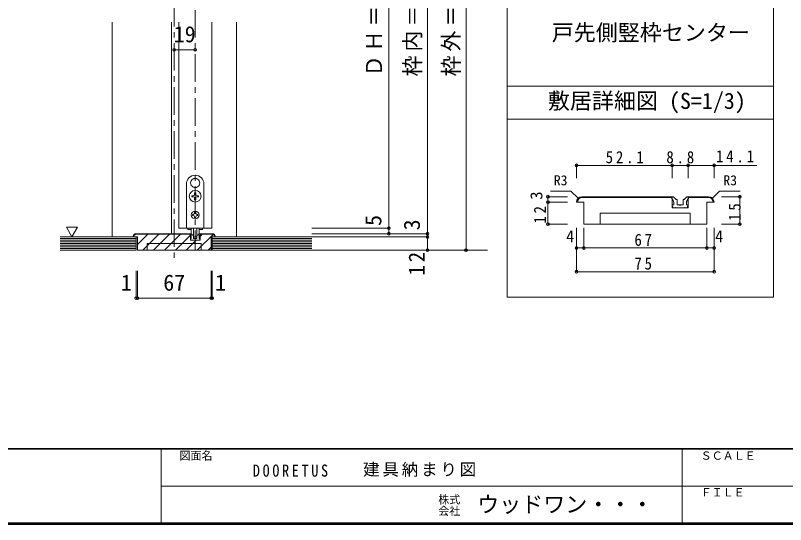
# Model space of a CAD drawing. Units: millimetres, scale not verified, with parts at other scales. Extents: x -957 to 993, y -689 to 708.
# Drawn here: x -115 to 585, y -689 to -227 of the extents above; entities that cross this region are included whole.
import ezdxf
from ezdxf.enums import TextEntityAlignment as Align

# ---------------------------------------------------------------- set-up
doc = ezdxf.new("R2010")
doc.units = ezdxf.units.MM
doc.header["$LTSCALE"] = 5
doc.header["$PDMODE"] = 32
doc.header["$PDSIZE"] = 2.5
doc.linetypes.add('CHAIN1', pattern=[8, 5, -1, 1, -1])
doc.layers.add('0-B_寸法', color=7, linetype='Continuous', lineweight=9)
doc.layers.add('F-1_枠', color=6, linetype='Continuous', lineweight=9)
doc.layers.add('F-0_補助線', color=7, linetype='Continuous')
doc.layers.add('F-A_文字', color=7, linetype='Continuous')
doc.styles.add('HG丸ｺﾞｼｯｸM-PRO', font='')
doc.styles.add('ＭＳ ゴシック', font='')
doc.styles.get('HG丸ｺﾞｼｯｸM-PRO').set_extended_font_data('HG丸ｺﾞｼｯｸM-PRO')
doc.styles.get('ＭＳ ゴシック').set_extended_font_data('MS Gothic')

msp = doc.modelspace()

# ---------------------------------------------------------------- linework, layer by layer
at = {"layer": '0-B_寸法', "linetype": 'CHAIN1'}
for p, q in [((29.682, 68.058), (29.682, -449.942)), ((48.682, 18.058), (48.682, -439.942)), ((314.182, -439.942), (-73.818, -439.942))]:
    msp.add_line(p, q, dxfattribs=at)
at = {"layer": '0-B_寸法'}
for p, q in [((332, 68.058), (332, -482.581)), ((573.877, 68.058), (573.877, -482.581)), ((259.682, -439.942), (259.682, 10.058)), ((294.682, 10.058), (294.682, -427.942)), ((224.682, -19.942), (224.682, -419.942)), ((-26.818, -232.942), (-26.818, -427.942)), ((27.182, -232.942), (27.182, -424.942)), ((33.682, -232.942), (33.682, -419.942)), ((63.682, -232.942), (63.682, -419.942)), ((86.182, -232.942), (86.182, -427.942)), ((573.877, -291.088), (332, -291.088)), ((573.877, -321.088), (332, -321.088)), ((394.979, -362.905), (394.979, -374.572)), ((394.979, -362.905), (481.813, -362.905)), ((481.813, -362.905), (496.479, -362.905)), ((481.813, -362.905), (481.813, -374.572)), ((496.479, -362.905), (496.479, -374.572)), ((496.479, -362.905), (558.912, -362.905)), ((519.979, -362.905), (519.979, -374.572)), ((48.583, -374.794), (48.682, -374.892)), ((48.781, -374.794), (48.682, -374.892)), ((45.039, -380.931), (45.174, -380.967)), ((45.138, -381.102), (45.174, -380.967)), ((52.324, -380.931), (52.189, -380.967)), ((52.225, -381.102), (52.189, -380.967)), ((45.532, -390.442), (45.532, -391.442)), ((46.482, -390.442), (45.532, -390.442)), ((45.532, -391.442), (46.482, -391.442)), ((49.182, -388.742), (49.182, -387.792)), ((369.118, -391.386), (369.118, -416.386)), ((369.118, -391.386), (386.75, -391.386)), ((389.979, -386.386), (371.288, -386.386)), ((396.444, -392.851), (389.979, -386.386)), ((399.979, -391.386), (481.813, -391.386)), ((481.813, -391.386), (481.813, -401.386)), ((485.249, -393.74), (483.14, -391.631)), ((493.042, -393.74), (495.152, -391.631)), ((496.646, -391.387), (495.741, -391.387)), ((496.479, -391.386), (514.979, -391.386)), ((496.479, -391.386), (496.479, -401.386)), ((496.646, -393.053), (496.646, -391.387)), ((543.477, -391.386), (526.671, -391.386)), ((543.477, -391.386), (543.477, -416.386)), ((48.182, -393.142), (48.182, -394.092)), ((48.182, -394.092), (49.182, -394.092)), ((49.182, -394.092), (49.182, -393.142)), ((369.118, -396.386), (386.75, -396.386)), ((399.979, -392.22), (481.813, -392.22)), ((483.313, -398.887), (483.313, -396.78)), ((485.603, -393.887), (486.146, -393.887)), ((486.479, -398.387), (486.479, -394.22)), ((491.813, -398.387), (491.813, -394.22)), ((492.689, -393.887), (492.146, -393.887)), ((494.979, -398.887), (494.979, -396.78)), ((496.479, -392.22), (514.979, -392.22)), ((48.182, -405.542), (48.182, -406.142)), ((48.182, -405.542), (49.182, -405.542)), ((49.182, -405.542), (49.182, -406.142)), ((481.813, -401.386), (496.479, -401.386)), ((483.313, -398.887), (482.313, -398.887)), ((492.979, -401.387), (485.313, -401.387)), ((486.979, -398.887), (488.646, -398.887)), ((488.646, -398.887), (489.146, -399.387)), ((489.146, -399.387), (489.646, -398.887)), ((489.646, -398.887), (491.313, -398.887)), ((493.313, -401.053), (492.979, -401.387)), ((493.646, -401.387), (493.313, -401.053)), ((493.646, -401.387), (495.479, -401.387)), ((494.979, -398.887), (495.979, -398.887)), ((495.479, -401.387), (496.289, -399.343)), ((46.282, -407.442), (46.282, -408.442)), ((46.882, -407.442), (46.282, -407.442)), ((46.282, -408.442), (46.882, -408.442)), ((48.182, -409.742), (48.182, -410.342)), ((49.182, -410.342), (48.182, -410.342)), ((49.182, -409.742), (49.182, -410.342)), ((50.482, -407.442), (51.082, -407.442)), ((51.082, -408.442), (50.482, -408.442)), ((51.082, -407.442), (51.082, -408.442)), ((416.646, -406.386), (498.313, -406.386)), ((416.646, -416.386), (416.646, -406.386)), ((498.313, -416.386), (498.313, -406.386)), ((-68.254, -419.129), (-63.254, -427.789)), ((369.118, -416.386), (386.75, -416.386)), ((394.979, -437.931), (394.979, -419.505)), ((513.313, -416.386), (401.646, -416.386)), ((401.646, -437.931), (401.646, -419.505)), ((513.313, -437.931), (513.313, -419.505)), ((519.979, -437.931), (519.979, -419.505)), ((543.477, -416.386), (526.671, -416.386)), ((-4.818, -424.942), (44.282, -424.942)), ((-4.818, -425.442), (44.282, -425.442)), ((-3.818, -434.905), (5.645, -425.442)), ((1.044, -439.942), (15.544, -425.442)), ((10.944, -439.942), (25.444, -425.442)), ((20.843, -439.942), (35.343, -425.442)), ((30.743, -439.942), (44.282, -426.403)), ((33.682, -419.942), (63.682, -419.942)), ((42.082, -419.942), (42.082, -421.142)), ((42.082, -421.142), (45.214, -421.142)), ((44.282, -430.942), (44.282, -424.942)), ((46.344, -426.354), (45.078, -425.089)), ((45.182, -424.364), (45.182, -419.942)), ((46.556, -426.442), (46.882, -426.442)), ((47.082, -429.142), (47.082, -426.642)), ((47.182, -419.942), (47.182, -427.564)), ((50.182, -427.564), (50.182, -419.942)), ((50.282, -429.142), (50.282, -426.642)), ((50.807, -426.442), (50.482, -426.442)), ((50.542, -439.942), (64.928, -425.556)), ((51.02, -426.354), (52.285, -425.089)), ((52.149, -421.142), (55.282, -421.142)), ((52.182, -424.364), (52.182, -419.942)), ((53.182, -424.942), (52.639, -424.942)), ((64.182, -424.942), (53.082, -424.942)), ((53.082, -430.942), (53.082, -424.942)), ((53.082, -427.503), (55.142, -425.442)), ((64.182, -425.442), (53.082, -425.442)), ((53.182, -425.942), (53.182, -424.942)), ((55.282, -419.942), (55.282, -421.142)), ((224.682, -419.942), (154.682, -419.942)), ((259.682, -424.942), (154.682, -424.942)), ((224.682, -424.942), (154.682, -424.942)), ((224.682, -424.942), (224.682, -419.942)), ((-73.818, -427.942), (-4.818, -427.942)), ((-73.818, -429.442), (-4.818, -429.442)), ((-73.818, -430.942), (-4.818, -430.942)), ((-73.818, -432.442), (-4.818, -432.442)), ((-4.818, -439.942), (-4.818, -427.942)), ((-4.818, -439.942), (-4.818, -427.942)), ((40.642, -439.942), (49.642, -430.942)), ((44.282, -430.942), (53.082, -430.942)), ((45.182, -429.442), (44.582, -429.442)), ((45.182, -429.442), (45.182, -428.178)), ((50.982, -430.942), (46.382, -430.942)), ((47.382, -429.442), (48.382, -429.442)), ((49.882, -427.864), (47.482, -427.864)), ((48.382, -429.442), (48.682, -429.742)), ((48.682, -429.742), (48.982, -429.442)), ((48.982, -429.442), (49.982, -429.442)), ((51.182, -430.742), (50.982, -430.942)), ((51.382, -430.942), (51.182, -430.742)), ((51.382, -430.942), (52.482, -430.942)), ((52.182, -429.442), (52.182, -428.178)), ((52.182, -429.442), (52.782, -429.442)), ((52.482, -430.942), (52.968, -429.716)), ((63.182, -439.942), (63.182, -427.942)), ((67.182, -427.942), (63.182, -427.942)), ((154.682, -427.942), (64.182, -427.942)), ((64.182, -439.942), (64.182, -427.942)), ((64.182, -439.942), (64.182, -427.942)), ((154.682, -429.442), (64.182, -429.442)), ((154.682, -430.942), (64.182, -430.942)), ((154.682, -432.442), (64.182, -432.442)), ((259.682, -427.942), (154.682, -427.942)), ((294.682, -439.942), (294.682, -427.942)), ((-73.818, -433.942), (-4.818, -433.942)), ((-73.818, -435.442), (-4.818, -435.442)), ((-73.818, -436.942), (-4.818, -436.942)), ((-73.818, -438.442), (-4.818, -438.442)), ((-73.818, -439.942), (-4.818, -439.942)), ((-3.818, -439.942), (63.182, -439.942)), ((54.182, -439.942), (54.182, -433.942)), ((60.441, -439.942), (63.182, -437.202)), ((154.682, -433.942), (64.182, -433.942)), ((154.682, -435.442), (64.182, -435.442)), ((154.682, -436.942), (64.182, -436.942)), ((154.682, -438.442), (64.182, -438.442)), ((154.682, -439.942), (64.182, -439.942)), ((294.682, -439.942), (154.682, -439.942)), ((394.979, -437.931), (519.979, -437.931)), ((394.979, -459.467), (394.979, -437.931)), ((519.979, -459.467), (519.979, -437.931)), ((394.979, -459.467), (519.979, -459.467)), ((573.877, -482.581), (332, -482.581))]:
    msp.add_line(p, q, dxfattribs=at)
at = {"layer": '0-B_寸法', "color": 4}
for p, q in [((29.682, -258.094), (48.682, -258.094)), ((-4.818, -483.593), (-4.818, -458.593)), ((-3.818, -483.593), (-3.818, -458.593)), ((63.182, -483.593), (63.182, -458.593)), ((64.182, -483.593), (64.182, -458.593)), ((-4.818, -483.593), (-3.818, -483.593)), ((-3.818, -483.593), (63.182, -483.593)), ((63.182, -483.593), (64.182, -483.593))]:
    msp.add_line(p, q, dxfattribs=at)
at = {"layer": '0-B_寸法'}
for points in [[(56.682, -379.942), (56.682, -419.942), (40.682, -419.942), (40.682, -379.942)], [(49.182, -387.792), (48.182, -387.792), (48.182, -388.742)], [(50.882, -391.442), (51.832, -391.442), (51.832, -390.442), (50.882, -390.442)], [(481.646, -393.053), (481.646, -391.387), (482.551, -391.387)], [(518.515, -392.851), (524.979, -386.386), (543.806, -386.386)], [(401.646, -416.386), (401.646, -396.386), (394.979, -396.386)], [(513.313, -416.386), (513.313, -396.386), (519.979, -396.386)], [(484.646, -401.387), (482.813, -401.387), (482.003, -399.343)], [(484.646, -401.387), (484.979, -401.053), (485.313, -401.387)], [(-68.254, -419.129), (-58.254, -419.129), (-63.254, -427.789)], [(44.182, -425.942), (44.182, -424.942), (44.725, -424.942)], [(-3.818, -439.942), (-3.818, -427.942), (-7.818, -427.942)], [(45.982, -430.942), (44.882, -430.942), (44.396, -429.716)], [(45.982, -430.942), (46.182, -430.742), (46.382, -430.942)], [(5.182, -439.942), (5.182, -433.942), (54.182, -433.942)]]:
    msp.add_lwpolyline(points, dxfattribs=at)
for centre, radius in [((48.682, -390.942), 5.35), ((48.682, -407.942), 3.5)]:
    msp.add_circle(centre, radius, dxfattribs=at)
for centre, radius, start, end in [((48.682, -379.942), 8, 0, 180), ((48.682, -378.942), 4.15, 91.3645, 208.6355), ((48.682, -378.942), 4.15, 331.3645, 88.6355), ((48.682, -378.942), 4.15, 211.3645, 328.6355), ((46.482, -388.742), 1.7, 270, 0), ((46.482, -393.142), 1.7, 0, 90), ((50.882, -388.742), 1.7, 180, 270), ((50.882, -393.142), 1.7, 90, 180), ((399.979, -396.386), 5, 90, 180), ((482.551, -392.22), 0.833, 45, 90), ((495.741, -392.22), 0.833, 90, 135), ((514.979, -396.386), 5, 0, 90), ((399.979, -396.386), 4.167, 90, 180), ((478.313, -396.78), 5, 0, 48.19), ((485.603, -393.387), 0.5, 225, 270), ((486.146, -394.22), 0.333, 0, 90), ((486.979, -398.387), 0.5, 180, 270), ((491.313, -398.387), 0.5, 270, 0), ((492.146, -394.22), 0.333, 90, 180), ((492.689, -393.387), 0.5, 270, 315), ((499.979, -396.78), 5, 131.81, 180), ((514.979, -396.386), 4.167, 0, 90), ((482.313, -399.22), 0.333, 90, 201.616), ((495.979, -399.22), 0.333, 338.384, 90), ((46.882, -406.142), 1.3, 270, 0), ((46.882, -409.742), 1.3, 0, 90), ((50.482, -406.142), 1.3, 180, 270), ((50.482, -409.742), 1.3, 90, 180), ((-4.818, -427.942), 3, 90, 180), ((-4.818, -427.942), 2.5, 90.0008, 180), ((42.182, -428.178), 3, 0, 48.19), ((44.725, -425.442), 0.5, 45, 90), ((47.182, -424.364), 2, 180, 264.78409), ((46.556, -426.142), 0.3, 225, 270), ((46.882, -426.642), 0.2, 0, 90), ((46.982, -426.554), 0.2, 0, 84.78409), ((50.382, -426.554), 0.2, 95.21591, 180), ((50.482, -426.642), 0.2, 90, 180), ((50.182, -424.364), 2, 275.21591, 0), ((50.807, -426.142), 0.3, 270, 315), ((55.182, -428.178), 3, 131.81, 180), ((52.639, -425.442), 0.5, 90, 135), ((64.182, -427.942), 3, 0, 90), ((64.182, -427.942), 2.5, 0, 90), ((44.582, -429.642), 0.2, 90, 201.616), ((47.382, -429.142), 0.3, 180, 270), ((47.482, -427.564), 0.3, 180, 270), ((49.882, -427.564), 0.3, 270, 0), ((49.982, -429.142), 0.3, 270, 0), ((52.782, -429.642), 0.2, 338.384, 90)]:
    msp.add_arc(centre, radius, start, end, dxfattribs=at)
for p in [(29.682, -258.094), (48.682, -258.094), (394.979, -362.905), (481.813, -362.905), (496.479, -362.905), (519.979, -362.905), (369.118, -391.386), (543.477, -391.386), (369.118, -396.386), (224.682, -419.942), (369.118, -416.386), (543.477, -416.386), (224.682, -424.942), (259.682, -424.942), (259.682, -427.942), (259.682, -439.942), (294.682, -439.942), (394.979, -437.931), (401.646, -437.931), (513.313, -437.931), (519.979, -437.931), (394.979, -459.467), (519.979, -459.467), (-4.818, -483.593), (-3.818, -483.593), (63.182, -483.593), (64.182, -483.593)]:
    msp.add_point(p, dxfattribs=at)
at = {"layer": 'F-1_枠'}
for p, q in [((992.782, -619.898), (-957.218, -619.898)), ((992.782, -620.731), (-957.218, -620.731)), ((17.782, -620.731), (17.782, -687.398)), ((491.115, -620.731), (491.115, -687.398)), ((17.782, -654.065), (991.115, -654.066)), ((992.782, -687.398), (-957.218, -687.398)), ((992.782, -688.231), (-957.218, -688.231)), ((992.782, -689.065), (-957.218, -689.065))]:
    msp.add_line(p, q, dxfattribs=at)

# ---------------------------------------------------------------- texts
at = {"layer": '0-B_寸法', "style": 'ＭＳ ゴシック'}
for s, height, p in [('19', 14.66, (29.182, -255.594)), ('戸先側竪枠センター', 14.66, (372.569, -254.074)), ('敷居詳細図 (S=1/3)', 14.66, (369.06, -316.088)), ('R3', 9.164, (374.378, -383.798)), ('R3', 9.164, (528.365, -383.798)), ('4', 11, (385.538, -436.176)), ('4', 11, (520.854, -436.176)), ('1', 14.66, (-18.786, -481.093)), ('67', 14.66, (19.682, -481.093)), ('1', 14.66, (66.72, -481.093))]:
    msp.add_text(s, height=height, dxfattribs=at).set_placement(p, align=Align.BOTTOM_LEFT)
for s, height, p in [('3', 11, (367.344, -394.077)), ('5', 14.66, (222.182, -417.942)), ('3', 14.66, (257.182, -421.942))]:
    msp.add_text(s, height=height, rotation=90, dxfattribs=at).set_placement(p, align=Align.BOTTOM_LEFT)
at = {"layer": '0-B_寸法', "attachment_point": 7, "rotation": 90, "style": 'ＭＳ ゴシック'}
for s, insert, char_height in [('\\T1.19;\\W0.95;枠内＝2,002', (257.182, -282.192), 14.66), ('\\T1.19;\\W0.95;枠外＝2,047', (292.182, -282.192), 14.66), ('\\T1.19;\\W0.95;ＤＨ＝1,983', (222.182, -282.192), 14.66), ('\\T1.36;\\W0.9;15', (544.31, -413.261), 11), ('\\T1.36;\\W0.9;12', (367.344, -415.761), 11), ('\\T1.27;\\W0.95;12', (257.182, -462.986), 14.66)]:
    msp.add_mtext(s, dxfattribs=dict(at, insert=insert, char_height=char_height))
at = {"layer": '0-B_寸法', "char_height": 11, "attachment_point": 7, "style": 'ＭＳ ゴシック'}
for s, insert in [('\\T1.38;\\W0.9;14.1', (521.691, -360.365)), ('\\T1.38;\\W0.9;52.1', (421.521, -361.15)), ('\\T1.38;\\W0.9;8.8', (476.646, -361.15)), ('\\T1.36;\\W0.9;67', (447.688, -436.176)), ('\\T1.36;\\W0.9;75', (447.688, -457.712))]:
    msp.add_mtext(s, dxfattribs=dict(at, insert=insert))
at = {"layer": 'F-0_補助線', "insert": (101.115, -645.731), "char_height": 11, "attachment_point": 7, "style": 'ＭＳ ゴシック'}
msp.add_mtext('\\T1.39;\\W0.85;DOORETUS', dxfattribs=at)
at = {"layer": 'F-1_枠', "color": 7, "style": 'HG丸ｺﾞｼｯｸM-PRO'}
for s, height, p in [('株式', 7.331, (269.449, -672.232)), ('ウッドワン・・・', 14.66, (304.825, -682.398)), ('会社', 7.331, (269.449, -682.565))]:
    msp.add_text(s, height=height, dxfattribs=at).set_placement(p, align=Align.BOTTOM_LEFT)
at = {"layer": 'F-A_文字', "style": 'ＭＳ ゴシック'}
for s, p in [('図面名', (34.449, -632.398)), ('ＳＣＡＬＥ', (507.782, -632.398)), ('ＦＩＬＥ', (507.782, -665.732))]:
    msp.add_text(s, height=7.331, dxfattribs=at).set_placement(p, align=Align.BOTTOM_LEFT)
at = {"layer": 'F-A_文字', "insert": (201.164, -645.731), "char_height": 11, "attachment_point": 7, "style": 'ＭＳ ゴシック'}
msp.add_mtext('\\T1.17;建具納まり図', dxfattribs=at)

doc.saveas('drawing.dxf')
